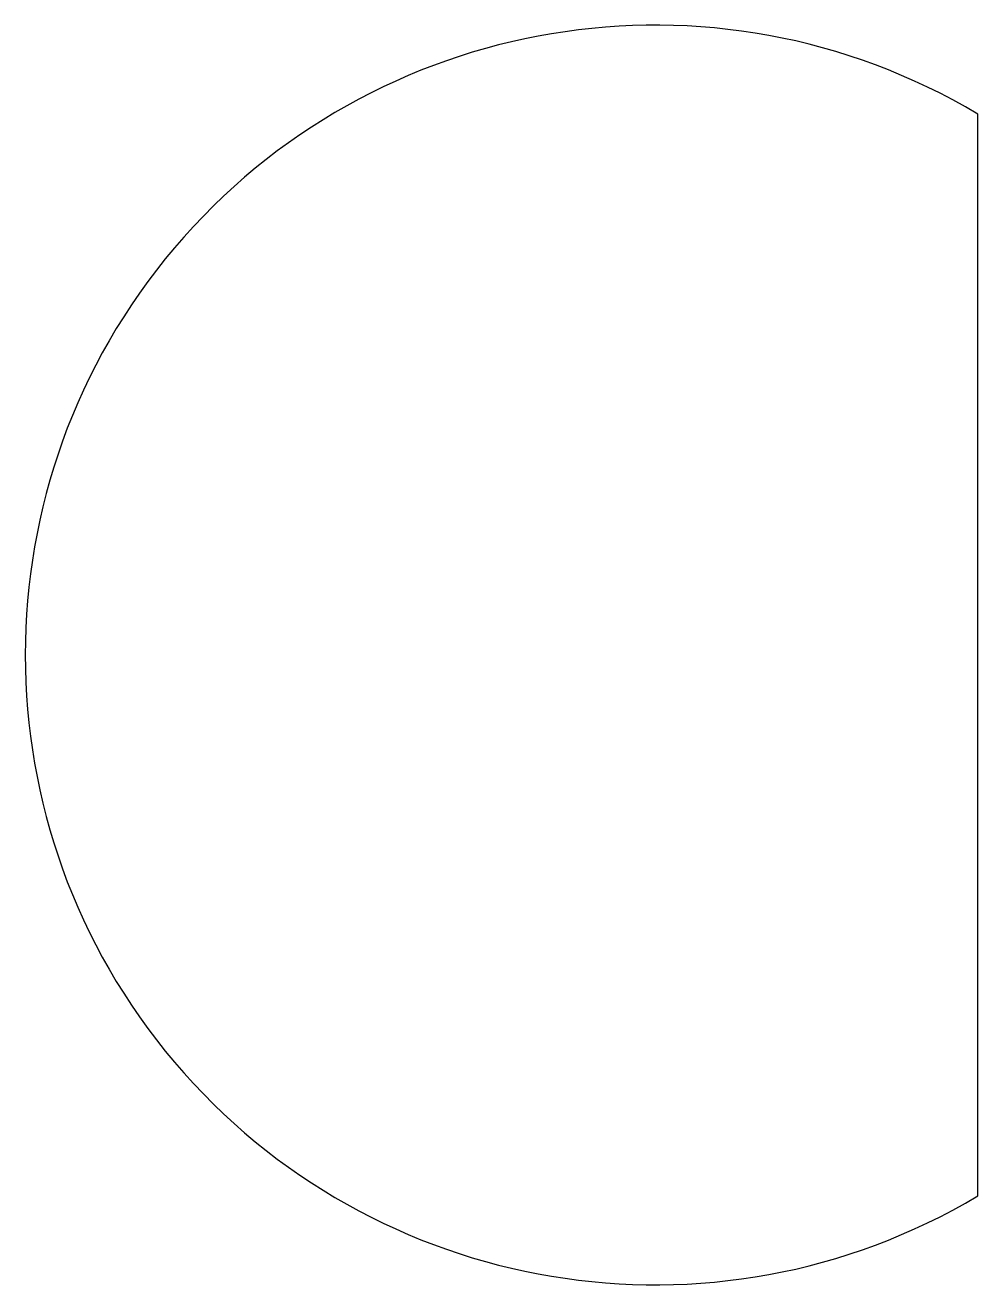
# Model space of a CAD drawing. Header units: millimetres. Extents: x -20.5 to 10.5, y -20.5 to 20.5.
import ezdxf

# ---------------------------------------------------------------- set-up
doc = ezdxf.new("R2010")
doc.units = ezdxf.units.MM

msp = doc.modelspace()

# ---------------------------------------------------------------- linework, layer by layer
msp.add_line((10.5, -17.607), (10.5, 17.607))
msp.add_arc((0, 0), 20.5, 59.1898, 300.8102)

doc.saveas('drawing.dxf')
